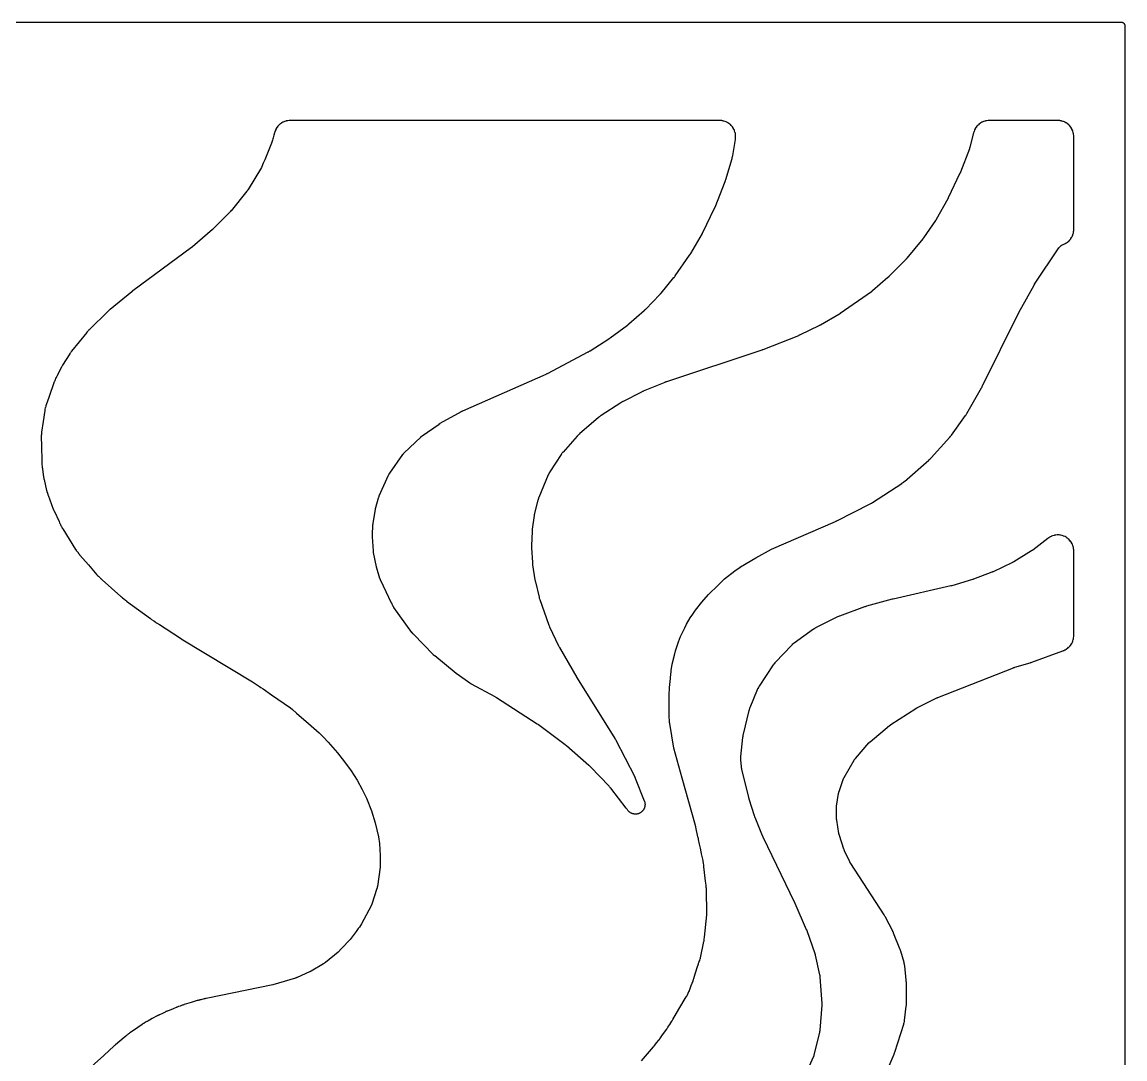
# Model space of a CAD drawing. Header units: millimetres. Extents: x 0 to 300, y 0 to 300.
# Drawn here: x 127.6 to 300.1, y 137.9 to 300.1 of the extents above; entities that cross this region are included whole.
import ezdxf

# ---------------------------------------------------------------- set-up
doc = ezdxf.new("R2010")
doc.units = ezdxf.units.MM
doc.layers.add('CUT', color=7, linetype='CONTINUOUS')

msp = doc.modelspace()

# ---------------------------------------------------------------- linework, layer by layer
at = {"layer": 'CUT'}
for points in [[(2.5578, 300.0625), (188.3057, 300.0625), (231.7327, 300.0625), (298.5245, 300.0625), (298.554, 300.0625), (299.4392, 300.0625), (299.5127, 300.0589), (299.5709, 300.0503), (299.6279, 300.036), (299.6833, 300.0162), (299.7365, 299.991), (299.7869, 299.9608), (299.8341, 299.9257), (299.8777, 299.8863), (299.9172, 299.8427), (299.9522, 299.7954), (299.9825, 299.745), (300.0076, 299.6918), (300.0274, 299.6365), (300.0417, 299.5794), (300.0504, 299.5212), (300.054, 299.4478), (300.054, 298.5625), (300.054, 297.442), (300.054, 109.8627)], [(224.4631, 137.5838), (224.7679, 137.9532), (226.3282, 139.7838), (226.3346, 139.7914), (226.3785, 139.8447), (226.3852, 139.853), (226.4388, 139.9204), (226.4452, 139.9286), (226.4867, 139.9827), (226.4934, 139.9916), (226.8616, 140.4908), (227.1076, 140.7889), (227.1157, 140.799), (227.168, 140.8652), (227.176, 140.8755), (227.2398, 140.9601), (227.2475, 140.9705), (227.2969, 141.039), (227.3043, 141.0496), (227.7364, 141.6766), (228.3939, 142.5679), (228.4019, 142.579), (228.4528, 142.6515), (228.4605, 142.6628), (228.5225, 142.7552), (228.5299, 142.7666), (228.5775, 142.8414), (228.5847, 142.853), (228.8604, 143.308), (229.2024, 143.8044), (229.2092, 143.8145), (229.2525, 143.8802), (229.2591, 143.8904), (229.3119, 143.9741), (229.3183, 143.9844), (229.3589, 144.0518), (229.3651, 144.0623), (230.2889, 145.6664), (231.4554, 147.5922), (231.4617, 147.6028), (231.5017, 147.672), (231.5077, 147.6827), (231.5309, 147.7248), (231.5423, 147.7466), (231.6136, 147.8895), (231.6242, 147.9117), (231.6438, 147.9556), (231.6487, 147.9668), (231.6799, 148.0404), (231.6846, 148.0518), (231.7347, 148.177), (231.7563, 148.2145), (231.7634, 148.2272), (231.8087, 148.3103), (231.8155, 148.3232), (231.8414, 148.3738), (231.8541, 148.4), (231.9322, 148.5724), (231.9435, 148.5992), (231.9645, 148.6521), (231.9697, 148.6657), (232.0024, 148.7545), (232.0072, 148.7683), (232.2122, 149.3699), (232.5098, 150.1135), (232.5156, 150.1287), (232.5521, 150.2274), (232.5575, 150.2427), (232.5999, 150.3679), (232.6049, 150.3833), (232.636, 150.4839), (232.6405, 150.4994), (232.8405, 151.2146), (233.2841, 152.5167), (233.2888, 152.5311), (233.3182, 152.6251), (233.3225, 152.6397), (233.3564, 152.7586), (233.3604, 152.7732), (233.385, 152.8686), (233.3886, 152.8833), (233.4098, 152.9748), (233.4712, 153.0901), (233.4956, 153.1418), (233.5651, 153.3087), (233.5845, 153.3625), (233.6384, 153.5377), (233.6462, 153.5652), (233.6601, 153.6193), (233.6634, 153.6332), (233.6844, 153.7237), (233.6874, 153.7377), (234.2091, 156.2664), (234.2122, 156.2822), (234.2305, 156.3851), (234.2331, 156.4009), (234.2527, 156.5306), (234.2549, 156.5465), (234.2677, 156.6502), (234.2695, 156.6662), (234.293, 156.9096), (234.2939, 156.9165), (234.2961, 156.9349), (234.664, 160.4615), (234.6656, 160.4794), (234.6743, 160.5958), (234.6753, 160.6138), (234.6818, 160.7602), (234.6823, 160.7782), (234.6839, 160.895), (234.6839, 160.913), (234.6338, 164.0667), (234.6334, 164.0815), (234.6295, 164.1778), (234.6287, 164.1926), (234.6208, 164.3134), (234.6197, 164.3282), (234.611, 164.4242), (234.6095, 164.4389), (234.5906, 164.6028), (234.5895, 164.6463), (234.5888, 164.6641), (234.5825, 164.7795), (234.5813, 164.7973), (234.5691, 164.9418), (234.5673, 164.9595), (234.5542, 165.0744), (234.5519, 165.092), (234.4637, 165.7036), (234.2067, 167.9327), (234.2053, 167.9438), (234.1951, 168.0203), (234.1934, 168.0321), (234.1787, 168.1272), (234.1768, 168.1387), (234.1767, 168.1396), (234.1282, 168.5665), (234.1264, 168.581), (234.1134, 168.6749), (234.1112, 168.6894), (234.0921, 168.8069), (234.0896, 168.8212), (234.072, 168.9144), (234.0692, 168.9287), (233.85, 169.9557), (233.8442, 169.9956), (233.8422, 170.0084), (233.8285, 170.0908), (233.8263, 170.1035), (233.8068, 170.2067), (233.8043, 170.2193), (233.7871, 170.3011), (233.7843, 170.3137), (233.6579, 170.8557), (233.5209, 171.4973), (233.3799, 172.2177), (233.3779, 172.2274), (233.3635, 172.295), (233.3612, 172.3054), (233.3417, 172.3893), (233.3393, 172.3995), (233.3228, 172.4655), (233.32, 172.4763), (233.2819, 172.6173), (232.9534, 174.1566), (232.9514, 174.1656), (232.9371, 174.2279), (232.9348, 174.2374), (232.9157, 174.3148), (232.9133, 174.3241), (232.8973, 174.385), (232.8945, 174.3949), (230.7946, 181.8287), (229.5306, 186.51), (228.8694, 190.366), (228.8516, 190.5399), (228.829, 190.7618), (228.8258, 190.7924), (228.82, 190.85), (228.7957, 191.3489), (228.7692, 193.5328), (228.7797, 194.7367), (228.832, 195.976), (228.9671, 197.416), (229.0119, 197.7918), (229.0203, 197.8621), (229.0207, 197.8653), (229.1131, 198.6408), (229.2626, 199.6187), (229.6041, 201.0575), (229.7915, 201.747), (230.2135, 203.1192), (230.5582, 203.9502), (231.0105, 204.9172), (231.0602, 205.0236), (231.2087, 205.3411), (231.4894, 205.9027), (232.0751, 206.8766), (232.4648, 207.4571), (232.9172, 208.1084), (233.8943, 209.3284), (234.94, 210.5312), (236.4482, 212.0231), (236.785, 212.3392), (236.8725, 212.4213), (237.0802, 212.6164), (237.4494, 212.963), (239.0628, 214.2214), (239.877, 214.8329), (239.9, 214.8466), (239.9138, 214.8547), (242.3525, 216.2492), (244.785, 217.609), (254.7733, 221.958), (254.781, 221.9614), (254.8342, 221.9855), (254.8424, 221.9893), (254.9083, 222.0203), (254.9163, 222.0241), (254.968, 222.0493), (254.9764, 222.0535), (260.195, 224.7051), (260.2094, 224.7127), (260.3026, 224.7633), (260.3168, 224.7713), (260.432, 224.8379), (260.446, 224.8463), (260.5363, 224.9018), (260.5501, 224.9106), (265.147, 227.915), (265.1471, 227.915), (265.1641, 227.9266), (265.273, 228.0032), (265.2896, 228.0153), (265.4229, 228.116), (265.4391, 228.1287), (265.5425, 228.2126), (265.5582, 228.2258), (269.3955, 231.5613), (269.4094, 231.5737), (269.4978, 231.6555), (269.5112, 231.6683), (269.619, 231.7744), (269.6208, 231.7762), (269.622, 231.7774), (269.635, 231.7906), (269.7183, 231.8778), (269.7309, 231.8914), (272.6716, 235.1672), (272.6817, 235.1787), (272.7464, 235.2547), (272.7562, 235.2665), (272.835, 235.3638), (272.8445, 235.3759), (272.9053, 235.455), (272.9144, 235.4673), (272.9145, 235.4674), (275.1265, 238.5063), (275.1362, 238.52), (275.1975, 238.6094), (275.2068, 238.6232), (275.2806, 238.7375), (275.2895, 238.7517), (275.3457, 238.8443), (275.3542, 238.8587), (277.6298, 242.8517), (277.6338, 242.8588), (277.6613, 242.9088), (277.6655, 242.9165), (277.6989, 242.9792), (277.7029, 242.9868), (277.7286, 243.0368), (277.7328, 243.045), (283.4254, 254.5363), (283.4316, 254.5487), (283.4381, 254.5616), (283.4403, 254.5659), (283.4457, 254.5764), (283.448, 254.5809), (283.4508, 254.5861), (283.4531, 254.5906), (283.4586, 254.601), (283.4607, 254.6049), (283.4652, 254.6134), (283.4718, 254.6254), (283.4747, 254.6306), (285.8321, 258.8958), (285.8367, 258.904), (285.8475, 258.9232), (285.8522, 258.9314), (285.858, 258.9413), (285.8628, 258.9494), (285.874, 258.9683), (285.8788, 258.9764), (285.8845, 258.9857), (285.8894, 258.9937), (285.9011, 259.0123), (285.9061, 259.0203), (285.9123, 259.03), (285.9174, 259.0379), (285.9294, 259.0563), (285.9346, 259.0642), (289.7199, 264.7334), (289.7455, 264.7698), (289.7901, 264.8299), (289.8311, 264.8753), (289.859, 264.9048), (289.9114, 264.9577), (289.971, 265.0127), (290.0124, 265.0476), (290.0768, 265.097), (290.1211, 265.128), (290.1897, 265.1715), (290.2366, 265.1983), (290.3088, 265.2354), (290.3764, 265.2664), (290.4137, 265.2825), (290.4865, 265.3119), (290.5118, 265.3228), (290.6727, 265.3967), (290.7225, 265.4224), (290.8797, 265.5131), (290.9277, 265.544), (291.0748, 265.6487), (291.1196, 265.684), (291.2561, 265.8023), (291.2974, 265.8417), (291.422, 265.9723), (291.4593, 266.0155), (291.5709, 266.1574), (291.6041, 266.2039), (291.7016, 266.3557), (291.7302, 266.4052), (291.8129, 266.5656), (291.8366, 266.6176), (291.9037, 266.7852), (291.9224, 266.8391), (291.9732, 267.0123), (291.9867, 267.0678), (292.0209, 267.2451), (292.029, 267.3016), (292.0464, 267.4838), (292.0484, 267.5123), (292.0511, 267.568), (292.0516, 267.5822), (292.0538, 267.675), (292.054, 267.6893), (292.054, 267.7152), (292.054, 282.1054), (292.0538, 282.1201), (292.0514, 282.2158), (292.0509, 282.2305), (292.0481, 282.2879), (292.0459, 282.3173), (292.0274, 282.5051), (292.0188, 282.5634), (291.9825, 282.7459), (291.9681, 282.8031), (291.9141, 282.9812), (291.8943, 283.0366), (291.823, 283.2086), (291.7979, 283.2618), (291.7101, 283.426), (291.6798, 283.4765), (291.5764, 283.6313), (291.5413, 283.6786), (291.4233, 283.8225), (291.3837, 283.8661), (291.2521, 283.9977), (291.2085, 284.0373), (291.0646, 284.1554), (291.0173, 284.1904), (290.8625, 284.2939), (290.812, 284.3241), (290.6478, 284.4119), (290.5946, 284.4371), (290.4226, 284.5083), (290.3672, 284.5281), (290.189, 284.5822), (290.1319, 284.5965), (289.9493, 284.6328), (289.8911, 284.6414), (289.7033, 284.6599), (289.6739, 284.6621), (289.6165, 284.6649), (289.6018, 284.6654), (289.5061, 284.6678), (289.4914, 284.668), (278.8856, 284.668), (278.8704, 284.6678), (278.7719, 284.6653), (278.7568, 284.6647), (278.6977, 284.6617), (278.6674, 284.6594), (278.4741, 284.6398), (278.4142, 284.6307), (278.2264, 284.5922), (278.1677, 284.577), (277.9849, 284.5198), (277.928, 284.4988), (277.7518, 284.4234), (277.6973, 284.3968), (277.5297, 284.304), (277.4782, 284.272), (277.3207, 284.1628), (277.2727, 284.1257), (277.1271, 284.0012), (277.083, 283.9595), (276.9507, 283.8209), (276.9111, 283.7749), (276.7935, 283.6237), (276.7587, 283.574), (276.6569, 283.4116), (276.6274, 283.3587), (276.5425, 283.1869), (276.5184, 283.1313), (276.4504, 282.9493), (276.4405, 282.9206), (276.4226, 282.8642), (276.4182, 282.8497), (276.3907, 282.755), (276.3867, 282.7404), (275.7978, 280.497), (275.7947, 280.4854), (275.7872, 280.4586), (275.784, 280.447), (275.7799, 280.433), (275.7765, 280.4216), (275.7683, 280.3949), (275.7647, 280.3835), (275.7605, 280.3704), (275.7568, 280.359), (275.748, 280.3325), (275.7441, 280.3212), (275.7393, 280.3075), (275.7352, 280.2962), (275.7257, 280.27), (275.7215, 280.2588), (274.3224, 276.5757), (274.3199, 276.5691), (274.3139, 276.5536), (274.3113, 276.547), (274.305, 276.5312), (274.3017, 276.5231), (274.294, 276.5043), (274.2907, 276.4962), (274.2868, 276.4869), (274.2833, 276.4789), (274.2752, 276.4601), (274.2717, 276.4521), (274.2699, 276.4481), (274.2657, 276.4386), (274.2556, 276.4167), (274.2512, 276.4073), (272.4348, 272.5556), (272.4319, 272.5494), (272.425, 272.5351), (272.422, 272.5289), (272.4149, 272.5144), (272.4112, 272.5069), (272.4024, 272.4895), (272.3987, 272.4821), (272.3943, 272.4735), (272.3904, 272.4661), (272.3813, 272.4488), (272.3774, 272.4414), (272.3754, 272.4376), (272.3706, 272.4289), (272.3595, 272.4087), (272.3547, 272.4001), (270.5375, 269.1891), (270.5324, 269.1802), (270.5202, 269.1593), (270.515, 269.1504), (270.5086, 269.1397), (270.5033, 269.1309), (270.4908, 269.1105), (270.4854, 269.1018), (270.4791, 269.0917), (270.4736, 269.0831), (270.4606, 269.0629), (270.4549, 269.0543), (270.448, 269.0438), (270.4423, 269.0352), (270.4289, 269.0154), (270.423, 269.0069), (268.5554, 266.3146), (268.55, 266.3069), (268.5373, 266.289), (268.5318, 266.2813), (268.525, 266.272), (268.5195, 266.2644), (268.5064, 266.2468), (268.5007, 266.2393), (268.4942, 266.2306), (268.4885, 266.2231), (268.475, 266.2058), (268.4692, 266.1984), (268.4621, 266.1893), (268.4562, 266.182), (268.4424, 266.1649), (268.4364, 266.1576), (265.9542, 263.1512), (265.948, 263.1438), (265.9335, 263.1266), (265.9273, 263.1193), (265.9196, 263.1104), (265.9132, 263.1031), (265.8984, 263.0863), (265.892, 263.0791), (265.8845, 263.0708), (265.8781, 263.0637), (265.8628, 263.0472), (265.8563, 263.0401), (265.8482, 263.0316), (265.8416, 263.0246), (265.826, 263.0084), (265.8193, 263.0014), (263.115, 260.2448), (263.1086, 260.2384), (263.0937, 260.2235), (263.0873, 260.2172), (263.0794, 260.2095), (263.073, 260.2032), (263.0578, 260.1886), (263.0513, 260.1824), (263.0437, 260.1753), (263.0371, 260.1691), (263.0216, 260.1549), (263.015, 260.1488), (263.0068, 260.1414), (263.0001, 260.1354), (262.9843, 260.1214), (262.9775, 260.1155), (260.5835, 258.0376), (260.5749, 258.0302), (260.5546, 258.0131), (260.5458, 258.0058), (260.5351, 257.9969), (260.5263, 257.9897), (260.5056, 257.9731), (260.4967, 257.966), (260.4864, 257.958), (260.4774, 257.951), (260.4563, 257.9349), (260.4472, 257.9281), (260.436, 257.9198), (260.4269, 257.9131), (260.4054, 257.8975), (260.3961, 257.8909), (255.5253, 254.4599), (255.5164, 254.4537), (255.4955, 254.4394), (255.4865, 254.4333), (255.4755, 254.4259), (255.4665, 254.4199), (255.4452, 254.4061), (255.4361, 254.4002), (255.4256, 254.3935), (255.4164, 254.3878), (255.3948, 254.3745), (255.3855, 254.3688), (255.3742, 254.362), (255.3648, 254.3564), (255.343, 254.3437), (255.3335, 254.3382), (252.421, 252.6816), (252.4159, 252.6787), (252.4039, 252.672), (252.3987, 252.6691), (252.3864, 252.6623), (252.3801, 252.6589), (252.3652, 252.6508), (252.3588, 252.6474), (252.3515, 252.6435), (252.345, 252.6401), (252.33, 252.6323), (252.3236, 252.629), (252.3203, 252.6273), (252.3126, 252.6234), (252.2947, 252.6145), (252.287, 252.6107), (249.148, 251.0834), (249.1416, 251.0804), (249.1268, 251.0733), (249.1205, 251.0703), (249.1054, 251.0632), (249.0976, 251.0596), (249.0793, 251.0513), (249.0715, 251.0478), (249.0624, 251.0437), (249.0545, 251.0403), (249.036, 251.0323), (249.0281, 251.0289), (249.0241, 251.0272), (249.0146, 251.0233), (248.9926, 251.0143), (248.9831, 251.0105), (243.4155, 248.811), (243.4107, 248.8091), (243.3994, 248.8048), (243.3946, 248.8029), (243.3831, 248.7985), (243.3772, 248.7963), (243.3634, 248.7911), (243.3574, 248.7889), (243.3505, 248.7864), (243.3446, 248.7842), (243.3306, 248.7793), (243.3254, 248.7774), (243.3141, 248.7735), (243.2979, 248.768), (243.2907, 248.7656), (228.341, 243.8149), (228.3312, 243.8116), (228.263, 243.7877), (228.2526, 243.784), (228.1682, 243.7526), (228.158, 243.7487), (228.0918, 243.7227), (228.081, 243.7184), (224.7, 242.3157), (224.6899, 242.3114), (224.6199, 242.2809), (224.6091, 242.2761), (224.5226, 242.2363), (224.5122, 242.2313), (224.4444, 242.1986), (224.4334, 242.1931), (221.5638, 240.7318), (221.5496, 240.7243), (221.4581, 240.6746), (221.4441, 240.6667), (221.3309, 240.6013), (221.3172, 240.5931), (221.2285, 240.5385), (221.2149, 240.5299), (218.1329, 238.52), (218.1163, 238.5087), (218.0093, 238.4337), (217.993, 238.4219), (217.862, 238.3233), (217.8461, 238.3109), (217.7444, 238.2289), (217.7289, 238.216), (214.7446, 235.6407), (214.7302, 235.6278), (214.6377, 235.5426), (214.6237, 235.5293), (214.5111, 235.4187), (214.4975, 235.405), (214.4107, 235.314), (214.3976, 235.2998), (212.1801, 232.821), (212.1728, 232.8128), (212.1228, 232.7548), (212.1155, 232.7461), (212.0834, 232.7074), (212.0684, 232.6885), (211.9768, 232.5687), (211.9631, 232.5499), (211.9398, 232.5169), (211.9336, 232.5079), (211.8912, 232.4453), (211.8844, 232.435), (210.1268, 229.7209), (210.1197, 229.7096), (210.0742, 229.6358), (210.0673, 229.6243), (210.0409, 229.5793), (210.0279, 229.556), (209.9469, 229.4025), (209.935, 229.3786), (209.9127, 229.3314), (209.9071, 229.3193), (209.8718, 229.24), (209.8666, 229.2277), (208.3945, 225.7124), (208.3905, 225.7026), (208.3632, 225.6338), (208.3592, 225.6236), (208.3421, 225.5781), (208.3342, 225.5561), (208.2882, 225.4179), (208.2815, 225.3964), (208.2705, 225.3589), (208.2677, 225.3487), (208.2484, 225.2782), (208.2454, 225.2667), (207.7438, 223.2741), (207.7401, 223.2586), (207.7175, 223.1575), (207.7142, 223.1419), (207.6892, 223.0143), (207.6864, 222.9986), (207.6692, 222.8964), (207.6667, 222.8807), (207.3694, 220.7753), (207.3675, 220.7601), (207.3561, 220.6611), (207.3545, 220.6458), (207.3434, 220.5212), (207.3422, 220.5059), (207.3359, 220.4065), (207.3351, 220.3911), (207.2515, 218.1953), (207.2511, 218.1806), (207.2498, 218.0857), (207.2498, 218.071), (207.2511, 217.9518), (207.2514, 217.9372), (207.2547, 217.8422), (207.2554, 217.8276), (207.3913, 215.5427), (207.3923, 215.5289), (207.3997, 215.4394), (207.401, 215.4256), (207.4128, 215.3135), (207.4145, 215.2998), (207.426, 215.2108), (207.4279, 215.1971), (207.789, 212.832), (207.7911, 212.8192), (207.8055, 212.7364), (207.8079, 212.7237), (207.8283, 212.6201), (207.831, 212.6075), (207.849, 212.5254), (207.8519, 212.5128), (208.4367, 210.0994), (208.4404, 210.0848), (208.4659, 209.9901), (208.47, 209.9756), (208.5049, 209.8577), (208.5094, 209.8433), (208.5395, 209.7501), (208.5444, 209.7358), (209.8988, 205.8854), (209.9044, 205.87), (209.9424, 205.7709), (209.9484, 205.7557), (209.9994, 205.6326), (210.0058, 205.6176), (210.0491, 205.5207), (210.056, 205.5058), (211.4881, 202.5193), (211.4929, 202.5097), (211.5263, 202.4431), (211.5315, 202.4328), (211.5748, 202.3506), (211.5801, 202.3407), (211.6155, 202.2764), (211.6214, 202.2659), (214.3386, 197.5532), (214.341, 197.549), (214.3582, 197.5197), (214.3609, 197.5152), (214.3826, 197.4789), (214.3853, 197.4745), (214.4027, 197.446), (214.4056, 197.4413), (220.2889, 188.0068), (220.2938, 187.9988), (220.3052, 187.9801), (220.31, 187.9721), (220.3159, 187.9623), (220.3206, 187.9542), (220.3316, 187.9353), (220.3363, 187.9272), (220.3416, 187.9178), (220.3462, 187.9096), (220.3568, 187.8904), (220.3613, 187.8822), (220.3667, 187.8721), (220.3711, 187.8639), (220.3813, 187.8445), (220.3856, 187.8362), (223.383, 181.9975), (223.3877, 181.9881), (223.3987, 181.9661), (223.4034, 181.9566), (223.409, 181.9451), (223.4135, 181.9355), (223.424, 181.9133), (223.4284, 181.9037), (223.4334, 181.8927), (223.4377, 181.883), (223.4477, 181.8605), (223.4519, 181.8509), (223.4569, 181.839), (223.461, 181.8293), (223.4704, 181.8066), (223.4744, 181.7968), (224.8873, 178.2652), (224.9027, 178.2238), (224.929, 178.1474), (224.9535, 178.0628), (224.9671, 178.0057), (224.9833, 177.919), (224.9912, 177.8608), (224.9988, 177.773), (225.001, 177.7143), (225, 177.6262), (224.9965, 177.5676), (224.9868, 177.4799), (224.9776, 177.422), (224.9594, 177.3357), (224.9445, 177.2789), (224.918, 177.1948), (224.8976, 177.1398), (224.863, 177.0587), (224.8373, 177.0059), (224.7949, 176.9286), (224.7642, 176.8786), (224.7144, 176.8058), (224.679, 176.759), (224.6223, 176.6915), (224.5825, 176.6484), (224.5195, 176.5867), (224.4756, 176.5477), (224.4069, 176.4925), (224.3594, 176.458), (224.2856, 176.4097), (224.2349, 176.38), (224.1568, 176.3393), (224.1034, 176.3147), (224.0217, 176.2817), (223.9662, 176.2625), (223.8816, 176.2377), (223.8245, 176.224), (223.7379, 176.2076), (223.6797, 176.1995), (223.5919, 176.1917), (223.5333, 176.1893), (223.4451, 176.1901), (223.3865, 176.1935), (223.2988, 176.203), (223.2409, 176.2121), (223.1545, 176.2301), (223.0977, 176.2448), (223.0136, 176.2711), (222.9585, 176.2914), (222.8773, 176.3258), (222.8245, 176.3514), (222.747, 176.3936), (222.697, 176.4242), (222.624, 176.4737), (222.5772, 176.5091), (222.5095, 176.5656), (222.4663, 176.6053), (222.4044, 176.6682), (222.3654, 176.712), (222.31, 176.7805), (222.2623, 176.8458), (222.2372, 176.882), (222.214, 176.9174), (222.2052, 176.9305), (222.1318, 177.0358), (222.1227, 177.0486), (222.0621, 177.131), (222.0526, 177.1436), (219.6375, 180.2543), (219.6279, 180.2665), (219.5641, 180.3444), (219.5541, 180.3562), (219.4715, 180.4519), (219.4613, 180.4635), (219.3935, 180.5381), (219.383, 180.5494), (216.4836, 183.5788), (216.474, 183.5886), (216.4106, 183.6519), (216.4007, 183.6615), (216.3193, 183.7391), (216.3092, 183.7485), (216.243, 183.8088), (216.2327, 183.8179), (212.7464, 186.8477), (212.7382, 186.8547), (212.681, 186.9027), (212.6721, 186.91), (212.5996, 186.9684), (212.5907, 186.9754), (212.5326, 187.0205), (212.523, 187.0278), (208.3346, 190.1425), (208.327, 190.148), (208.2744, 190.1859), (208.2663, 190.1917), (208.2, 190.2377), (208.1919, 190.2433), (208.1389, 190.2788), (208.1301, 190.2846), (201.7987, 194.3737), (201.7896, 194.3795), (201.7258, 194.419), (201.7159, 194.425), (201.6355, 194.4728), (201.6257, 194.4785), (201.5614, 194.5151), (201.5508, 194.521), (197.8444, 196.5316), (197.8333, 196.5377), (197.8075, 196.5522), (197.7965, 196.5585), (197.7831, 196.5663), (197.7721, 196.5727), (197.7467, 196.5879), (197.7358, 196.5945), (197.7233, 196.6023), (197.7125, 196.609), (197.6875, 196.625), (197.6768, 196.6319), (197.6639, 196.6404), (197.6533, 196.6475), (197.6287, 196.6641), (197.6182, 196.6714), (195.6297, 198.0612), (195.6241, 198.0651), (195.6111, 198.0744), (195.6055, 198.0783), (195.5923, 198.0879), (195.5855, 198.0929), (195.5697, 198.1045), (195.563, 198.1095), (195.5552, 198.1153), (195.5485, 198.1204), (195.5329, 198.1323), (195.5263, 198.1374), (195.5229, 198.1401), (195.5151, 198.1462), (195.4969, 198.1607), (195.4892, 198.167), (192.108, 200.9273), (192.0978, 200.9357), (192.0744, 200.9554), (192.0644, 200.9639), (192.0524, 200.9743), (192.0426, 200.9829), (192.0198, 201.0032), (192.0101, 201.012), (191.9991, 201.0222), (191.9895, 201.0311), (191.9673, 201.0521), (191.9579, 201.0611), (191.9464, 201.0723), (191.9371, 201.0815), (191.9155, 201.1031), (191.9064, 201.1124), (188.7728, 204.3456), (188.7616, 204.3573), (188.7358, 204.385), (188.7248, 204.397), (188.7115, 204.4117), (188.7008, 204.4238), (188.6759, 204.4524), (188.6653, 204.4648), (188.6534, 204.479), (188.6431, 204.4916), (188.6193, 204.521), (188.6092, 204.5338), (188.597, 204.5494), (188.5872, 204.5623), (188.5644, 204.5926), (188.5548, 204.6057), (185.7431, 208.4995), (185.7372, 208.5077), (185.7282, 208.5204), (185.7137, 208.5418), (185.6945, 208.5706), (185.6779, 208.5966), (185.6651, 208.6174), (185.6579, 208.6293), (185.6553, 208.6338), (185.6403, 208.66), (185.6079, 208.719), (185.5893, 208.7547), (185.5833, 208.767), (185.5789, 208.776), (185.389, 209.173), (185.3739, 209.2045), (183.6782, 212.7493), (183.6713, 212.7639), (183.6556, 212.7983), (183.649, 212.813), (183.6412, 212.8311), (183.6349, 212.846), (183.6204, 212.8809), (183.6144, 212.8959), (183.6076, 212.9132), (183.6018, 212.9283), (183.5886, 212.9637), (183.5831, 212.9789), (183.5766, 212.9975), (183.5714, 213.0128), (183.5595, 213.0486), (183.5545, 213.064), (183.0617, 214.6438), (183.0582, 214.6554), (183.0502, 214.6824), (183.0468, 214.6941), (183.0428, 214.7083), (183.0396, 214.7199), (183.0322, 214.7472), (183.0292, 214.7589), (183.0258, 214.7724), (183.0229, 214.7842), (183.0163, 214.8116), (183.0135, 214.8234), (183.0103, 214.8378), (183.0077, 214.8497), (183.0019, 214.8773), (182.9994, 214.8892), (182.5652, 217.0904), (182.5625, 217.1045), (182.5566, 217.1375), (182.5541, 217.1516), (182.5513, 217.1689), (182.5491, 217.1831), (182.5441, 217.2163), (182.5422, 217.2306), (182.54, 217.2469), (182.5382, 217.2612), (182.5344, 217.2945), (182.5329, 217.3088), (182.5311, 217.3262), (182.5298, 217.3405), (182.527, 217.3739), (182.526, 217.3883), (182.3801, 219.5621), (182.3793, 219.575), (182.3777, 219.6052), (182.3771, 219.6181), (182.3765, 219.6339), (182.3761, 219.6468), (182.3754, 219.677), (182.3752, 219.6899), (182.375, 219.7048), (182.375, 219.7177), (182.3751, 219.7479), (182.3753, 219.7609), (182.3756, 219.7767), (182.3759, 219.7896), (182.377, 219.8198), (182.3775, 219.8327), (182.4538, 221.4209), (182.4545, 221.4339), (182.4564, 221.4643), (182.4573, 221.4773), (182.4585, 221.4931), (182.4596, 221.5061), (182.4624, 221.5364), (182.4637, 221.5494), (182.4653, 221.5643), (182.4667, 221.5772), (182.4704, 221.6074), (182.4721, 221.6203), (182.4742, 221.6361), (182.476, 221.649), (182.4806, 221.6791), (182.4826, 221.692), (182.8406, 223.8568), (182.8428, 223.8695), (182.8481, 223.899), (182.8505, 223.9117), (182.8535, 223.9271), (182.856, 223.9397), (182.8622, 223.969), (182.8649, 223.9816), (182.8681, 223.996), (182.871, 224.0086), (182.878, 224.0377), (182.8811, 224.0502), (182.885, 224.0654), (182.8883, 224.0779), (182.8961, 224.1068), (182.8995, 224.1192), (183.3355, 225.6458), (183.3401, 225.6612), (183.351, 225.6971), (183.3559, 225.7124), (183.3619, 225.7311), (183.367, 225.7463), (183.3792, 225.7818), (183.3846, 225.7969), (183.3909, 225.8142), (183.3966, 225.8293), (183.41, 225.8643), (183.416, 225.8792), (183.4233, 225.8974), (183.4295, 225.9123), (183.4442, 225.9468), (183.4507, 225.9615), (184.9098, 229.2191), (184.9143, 229.2288), (184.9212, 229.2438), (184.933, 229.2684), (184.9494, 229.3012), (184.9644, 229.33), (184.9768, 229.3527), (184.984, 229.3655), (184.9867, 229.3703), (185.0029, 229.3978), (185.0401, 229.4583), (185.0633, 229.4941), (185.0714, 229.506), (185.0775, 229.5147), (187.1196, 232.4334), (187.1261, 232.4426), (187.1349, 232.4549), (187.162, 232.4906), (187.2085, 232.549), (187.2296, 232.5745), (187.2516, 232.5991), (187.3024, 232.6539), (187.3337, 232.686), (187.3445, 232.6966), (187.3526, 232.7044), (189.9224, 235.1524), (189.9273, 235.157), (189.9388, 235.1677), (189.9409, 235.1697), (189.9635, 235.1901), (190.0096, 235.2302), (190.0255, 235.2437), (190.0484, 235.2618), (190.1098, 235.3085), (190.1365, 235.3281), (192.7853, 237.1949), (192.7947, 237.2014), (192.8167, 237.2165), (192.8262, 237.2229), (192.8377, 237.2306), (192.8472, 237.2368), (192.8694, 237.2513), (192.879, 237.2574), (192.8901, 237.2644), (192.8997, 237.2704), (192.9224, 237.2843), (192.9321, 237.2902), (192.944, 237.2973), (192.9539, 237.3031), (192.9769, 237.3164), (192.9867, 237.3221), (196.2799, 239.1754), (196.2896, 239.1808), (196.3123, 239.1932), (196.322, 239.1985), (196.334, 239.2048), (196.3438, 239.2099), (196.3668, 239.2218), (196.3767, 239.2268), (196.3881, 239.2325), (196.398, 239.2374), (196.4213, 239.2487), (196.4313, 239.2534), (196.4435, 239.2592), (196.4536, 239.2638), (196.4771, 239.2745), (196.4873, 239.279), (209.5199, 245.0073), (209.5289, 245.0113), (209.591, 245.0398), (209.6005, 245.0443), (209.6772, 245.0811), (209.6865, 245.0857), (209.7466, 245.1159), (209.7564, 245.1209), (216.1202, 248.4634), (216.1316, 248.4695), (216.2051, 248.5101), (216.2163, 248.5165), (216.3075, 248.5695), (216.3186, 248.5761), (216.3903, 248.6199), (216.4012, 248.6267), (219.3481, 250.5147), (219.3566, 250.5202), (219.4153, 250.5592), (219.4243, 250.5653), (219.4966, 250.6153), (219.5053, 250.6214), (219.5617, 250.662), (219.5709, 250.6687), (222.2431, 252.6646), (222.2519, 252.6712), (222.3123, 252.7181), (222.3215, 252.7254), (222.3956, 252.7853), (222.4046, 252.7927), (222.4622, 252.8411), (222.4716, 252.8491), (224.8894, 254.9669), (224.8984, 254.975), (224.9566, 255.0281), (224.9655, 255.0364), (225.0372, 255.1045), (225.0459, 255.113), (225.1019, 255.1684), (225.1105, 255.177), (227.3036, 257.4361), (227.3113, 257.4443), (227.365, 257.5017), (227.3732, 257.5106), (227.4386, 257.5834), (227.4464, 257.5924), (227.497, 257.651), (227.5052, 257.6607), (229.5271, 260.1073), (229.5348, 260.1169), (229.5847, 260.1798), (229.5922, 260.1895), (229.6531, 260.2698), (229.6605, 260.2797), (229.7077, 260.3446), (229.7149, 260.3546), (231.9755, 263.6008), (231.9824, 263.611), (232.0266, 263.6772), (232.0332, 263.6875), (232.087, 263.7718), (232.0935, 263.7822), (232.1349, 263.8503), (232.1412, 263.8608), (233.9734, 267.0124), (233.9788, 267.022), (234.0159, 267.0885), (234.0215, 267.0988), (234.0661, 267.1826), (234.0714, 267.1929), (234.1054, 267.2598), (234.1108, 267.2708), (235.8369, 270.8525), (235.8415, 270.8622), (235.8726, 270.9299), (235.8774, 270.9404), (235.9146, 271.0255), (235.919, 271.0359), (235.9471, 271.1037), (235.9516, 271.1149), (237.5308, 275.1481), (237.5353, 275.1599), (237.5634, 275.2364), (237.5676, 275.2482), (237.6009, 275.3451), (237.6049, 275.357), (237.6298, 275.4346), (237.6335, 275.4466), (238.6056, 278.7098), (238.6107, 278.7279), (238.6419, 278.8462), (238.6465, 278.8644), (238.681, 279.014), (238.6849, 279.0324), (238.7087, 279.1524), (238.712, 279.1709), (239.1305, 281.6991), (239.1327, 281.7134), (239.1458, 281.8064), (239.1477, 281.8207), (239.1542, 281.8768), (239.1568, 281.9056), (239.1694, 282.0905), (239.1705, 282.1483), (239.1652, 282.331), (239.1608, 282.3886), (239.138, 282.5699), (239.128, 282.6269), (239.0879, 282.8052), (239.0725, 282.8609), (239.0154, 283.0345), (238.9947, 283.0885), (238.9211, 283.2558), (238.8953, 283.3075), (238.806, 283.4669), (238.7754, 283.516), (238.6711, 283.6661), (238.6359, 283.7119), (238.5177, 283.8513), (238.4782, 283.8935), (238.3471, 284.0209), (238.3038, 284.0591), (238.1611, 284.1733), (238.1142, 284.2072), (237.9612, 284.3071), (237.9113, 284.3363), (237.7494, 284.421), (237.6969, 284.4453), (237.5276, 284.514), (237.473, 284.5331), (237.2979, 284.5852), (237.2417, 284.599), (237.0624, 284.6341), (237.0052, 284.6424), (236.8207, 284.6602), (236.7919, 284.6623), (236.7355, 284.665), (236.7211, 284.6655), (236.6271, 284.6678), (236.6127, 284.668), (182.2949, 284.668), (169.5768, 284.668), (169.5739, 284.668), (169.5593, 284.668), (169.5442, 284.6678), (169.4456, 284.6653), (169.4304, 284.6647), (169.3712, 284.6617), (169.341, 284.6594), (169.1475, 284.6398), (169.0875, 284.6306), (168.8996, 284.592), (168.8408, 284.5769), (168.6578, 284.5195), (168.6008, 284.4985), (168.4245, 284.4229), (168.37, 284.3963), (168.2022, 284.3033), (168.1507, 284.2713), (167.9932, 284.1618), (167.9451, 284.1247), (167.7994, 283.9999), (167.7554, 283.9582), (167.6231, 283.8193), (167.5835, 283.7733), (167.4658, 283.6218), (167.4311, 283.5721), (167.3294, 283.4094), (167.2998, 283.3564), (167.215, 283.1844), (167.191, 283.1286), (167.1231, 282.9464), (167.1132, 282.9177), (167.0954, 282.8612), (167.091, 282.8467), (167.0637, 282.7519), (167.0597, 282.7373), (166.9654, 282.3764), (166.8343, 281.9355), (166.7907, 281.7885), (166.739, 281.6147), (166.5944, 281.1283), (165.5399, 278.5132), (165.4865, 278.3918), (165.4405, 278.2872), (165.3115, 277.9938), (165.0116, 277.3118), (162.922, 273.8717), (162.914, 273.8587), (162.895, 273.8287), (162.8868, 273.8158), (162.8766, 273.8003), (162.8682, 273.7876), (162.8482, 273.7582), (162.8395, 273.7457), (162.8295, 273.7314), (162.8206, 273.719), (162.7996, 273.6903), (162.7905, 273.678), (162.7793, 273.6632), (162.77, 273.6511), (162.7481, 273.6232), (162.7386, 273.6112), (160.2615, 270.5563), (160.2544, 270.5477), (160.2377, 270.5276), (160.2306, 270.5191), (160.2217, 270.5087), (160.2144, 270.5003), (160.1973, 270.4807), (160.1899, 270.4724), (160.1813, 270.4628), (160.1738, 270.4545), (160.1562, 270.4354), (160.1486, 270.4272), (160.1393, 270.4173), (160.1316, 270.4092), (160.1135, 270.3905), (160.1057, 270.3825), (157.4883, 267.7393), (157.4834, 267.7344), (157.4719, 267.723), (157.467, 267.7181), (157.4552, 267.7065), (157.4491, 267.7006), (157.4347, 267.6869), (157.4286, 267.681), (157.4214, 267.6742), (157.4152, 267.6684), (157.4006, 267.6549), (157.3943, 267.6491), (157.391, 267.6462), (157.3835, 267.6395), (157.3659, 267.6238), (157.3583, 267.6172), (154.244, 264.9153), (154.2371, 264.9094), (154.2209, 264.8957), (154.214, 264.8898), (154.2056, 264.8828), (154.1986, 264.8771), (154.1823, 264.8638), (154.1753, 264.8581), (154.1672, 264.8516), (154.1601, 264.846), (154.1435, 264.833), (154.1364, 264.8275), (154.1276, 264.8208), (154.1204, 264.8153), (154.1035, 264.8026), (154.0963, 264.7973), (144.8781, 258.0165), (144.8723, 258.0122), (144.8317, 257.9815), (144.8254, 257.9768), (144.7753, 257.9379), (144.7693, 257.9332), (144.7301, 257.902), (144.7237, 257.8968), (141.3467, 255.1324), (141.3364, 255.1238), (141.2702, 255.0671), (141.2601, 255.0582), (141.1786, 254.9852), (141.1687, 254.9762), (141.1052, 254.9165), (141.0955, 254.9073), (137.9999, 251.8731), (137.9873, 251.8603), (137.9064, 251.7761), (137.8942, 251.763), (137.7958, 251.6543), (137.784, 251.6408), (137.7083, 251.552), (137.6968, 251.5381), (135.3167, 248.5683), (135.2977, 248.5446), (135.2873, 248.5312), (135.2208, 248.4433), (135.2108, 248.4296), (135.1305, 248.317), (135.1209, 248.303), (135.0594, 248.2115), (135.0502, 248.1972), (133.9166, 246.3994), (133.9094, 246.3875), (133.863, 246.31), (133.856, 246.298), (133.8, 246.1993), (133.7933, 246.1871), (133.7505, 246.1076), (133.7441, 246.0952), (133.0741, 244.7759), (133.0533, 244.74), (133.0467, 244.7284), (133.0051, 244.6529), (132.9988, 244.6412), (132.9748, 244.5953), (132.963, 244.5715), (132.89, 244.4153), (132.8833, 244.4002), (132.8258, 244.2869), (132.817, 244.2687), (132.7614, 244.1495), (132.7531, 244.131), (132.6885, 243.9791), (132.6809, 243.9603), (132.6335, 243.8376), (132.6265, 243.8186), (131.7644, 241.341), (131.3429, 240.1827), (131.338, 240.1688), (131.3074, 240.0776), (131.3028, 240.0635), (131.2858, 240.0083), (131.2777, 239.9799), (131.2307, 239.7959), (131.2186, 239.7547), (131.211, 239.7263), (131.1662, 239.5408), (131.16, 239.5121), (131.1493, 239.4557), (131.1467, 239.4412), (131.1312, 239.347), (131.129, 239.3325), (130.8878, 237.6082), (130.6323, 235.9367), (130.6306, 235.9245), (130.62, 235.8447), (130.6185, 235.8324), (130.6132, 235.7842), (130.611, 235.7596), (130.5999, 235.599), (130.5987, 235.5743), (130.5973, 235.5259), (130.5971, 235.5135), (130.5971, 235.5069), (130.5943, 235.4786), (130.5924, 235.4535), (130.5834, 235.2905), (130.5825, 235.2654), (130.5819, 235.2163), (130.5818, 235.2037), (130.5825, 235.122), (130.5827, 235.1095), (130.6168, 233.9175), (130.6522, 231.2855), (130.6527, 231.2675), (130.6577, 231.1507), (130.6588, 231.1327), (130.6696, 230.9864), (130.6712, 230.9685), (130.6832, 230.8522), (130.6853, 230.8343), (130.7131, 230.6275), (130.7133, 230.6236), (130.7169, 230.5735), (130.7193, 230.5478), (130.7384, 230.3817), (130.7419, 230.3562), (130.7498, 230.3066), (130.7519, 230.2939), (130.7668, 230.2116), (130.7692, 230.199), (130.7733, 230.1785), (130.9463, 228.8897), (130.9485, 228.8748), (130.9638, 228.7785), (130.9664, 228.7638), (130.9887, 228.6434), (130.9916, 228.6287), (131.0118, 228.5334), (131.0151, 228.5187), (131.4205, 226.8135), (131.4231, 226.8028), (131.4421, 226.7287), (131.4451, 226.7177), (131.4585, 226.6693), (131.4654, 226.6462), (131.5116, 226.5027), (131.5191, 226.4807), (131.5329, 226.4428), (131.5368, 226.4325), (131.537, 226.4321), (131.5391, 226.4234), (131.5453, 226.3997), (131.5873, 226.2529), (131.5943, 226.2303), (131.6071, 226.1915), (131.6106, 226.181), (131.6359, 226.1086), (131.6402, 226.0969), (132.4608, 223.899), (132.4654, 223.8871), (132.4959, 223.8103), (132.5008, 223.7985), (132.5412, 223.7029), (132.5462, 223.6912), (132.58, 223.6157), (132.5853, 223.6042), (133.3776, 221.9308), (133.4435, 221.7698), (133.4482, 221.7586), (133.4796, 221.6861), (133.4846, 221.675), (133.5043, 221.6318), (133.5149, 221.6099), (133.5864, 221.4689), (133.5979, 221.4475), (133.6211, 221.406), (133.6271, 221.3954), (133.6475, 221.3606), (133.7169, 221.2142), (133.7254, 221.1968), (133.7827, 221.0852), (133.7918, 221.0682), (133.8682, 220.9305), (133.8778, 220.9138), (133.9422, 220.8061), (133.9524, 220.7897), (134.9711, 219.2035), (135.9623, 217.5894), (135.9682, 217.58), (136.0102, 217.5144), (136.0165, 217.5047), (136.0448, 217.4623), (136.0589, 217.4421), (136.1491, 217.3183), (136.1634, 217.2995), (136.1888, 217.2673), (136.1958, 217.2586), (136.2446, 217.1992), (136.2526, 217.1896), (136.3001, 217.1342), (136.3316, 217.0852), (136.3377, 217.0759), (136.3804, 217.012), (136.3869, 217.0025), (136.4157, 216.9611), (136.43, 216.9414), (136.5216, 216.8207), (136.5361, 216.8023), (136.5619, 216.771), (136.5689, 216.7625), (136.6183, 216.7047), (136.6264, 216.6954), (137.9828, 215.1701), (139.2938, 213.6398), (139.3066, 213.6254), (139.391, 213.5331), (139.4042, 213.5191), (139.5138, 213.4066), (139.5274, 213.3931), (139.6176, 213.3063), (139.6317, 213.2932), (139.7341, 213.2008), (139.7746, 213.1553), (139.7872, 213.1415), (139.8709, 213.0532), (139.8839, 213.0398), (139.9923, 212.9323), (140.0058, 212.9193), (140.0948, 212.8363), (140.1086, 212.8238), (141.5721, 211.5426), (143.0395, 210.2186), (143.0501, 210.2093), (143.1191, 210.1499), (143.1299, 210.1409), (143.2183, 210.0683), (143.2292, 210.0595), (143.301, 210.0034), (143.3122, 209.9949), (143.4988, 209.8557), (143.6418, 209.7305), (143.652, 209.7218), (143.7191, 209.6657), (143.7295, 209.6571), (143.8154, 209.5885), (143.826, 209.5803), (143.8955, 209.5272), (143.9063, 209.5191), (145.8074, 208.1349), (147.6415, 206.7678), (147.6487, 206.7625), (147.6997, 206.7256), (147.7076, 206.72), (147.7719, 206.6752), (147.7798, 206.6698), (147.8311, 206.6351), (147.8396, 206.6295), (148.1693, 206.4151), (148.3402, 206.2907), (148.3493, 206.2842), (148.4134, 206.2393), (148.4234, 206.2325), (148.5044, 206.1782), (148.5142, 206.1717), (148.5791, 206.1301), (148.5898, 206.1234), (149.0784, 205.824), (152.3608, 203.6897), (152.3648, 203.6871), (152.3931, 203.669), (152.3975, 203.6663), (152.4329, 203.644), (152.4372, 203.6414), (152.4654, 203.6241), (152.47, 203.6212), (163.6385, 196.8906), (164.7242, 196.1473), (164.9434, 195.9972), (165.2776, 195.7684), (166.6021, 194.8617), (169.5469, 192.8211), (169.8619, 192.546), (170.4964, 191.9919), (172.3698, 190.3558), (174.0263, 188.9092), (174.7276, 188.2306), (175.477, 187.4319), (176.9013, 185.8014), (178.0265, 184.3768), (179.0496, 182.9367), (179.9625, 181.495), (180.7848, 180.0223), (181.4316, 178.6897), (182.2225, 176.6917), (182.8206, 174.8549), (183.3032, 172.6644), (183.4835, 171.5894), (183.5649, 169.7111), (183.5686, 169.1701), (183.5702, 168.9386), (183.5714, 168.7634), (183.5772, 167.9134), (183.1444, 164.8748), (183.143, 164.8653), (183.1407, 164.8504), (183.1367, 164.826), (183.1307, 164.7933), (183.125, 164.7644), (183.12, 164.7415), (183.1171, 164.7284), (183.116, 164.7235), (183.109, 164.6954), (183.0937, 164.6378), (183.0889, 164.621), (183.0878, 164.6171), (183.0782, 164.5855), (182.2795, 162.1197), (182.2767, 162.1111), (182.2719, 162.0969), (182.2637, 162.0736), (182.2523, 162.0425), (182.2417, 162.015), (182.2329, 161.9933), (182.2278, 161.9809), (182.2259, 161.9764), (182.2142, 161.9499), (182.1873, 161.8914), (182.1704, 161.8567), (182.1645, 161.8451), (182.16, 161.8365), (180.6785, 159.0245), (180.3347, 158.5371), (180.2286, 158.3866), (180.1659, 158.2978), (179.8425, 157.8393), (178.8977, 156.5989), (177.5599, 155.1725), (177.0034, 154.6075), (177.0027, 154.6069), (176.991, 154.5972), (175.02, 152.9963), (175.0075, 152.9862), (174.9779, 152.9631), (174.9652, 152.9533), (174.9495, 152.9415), (174.9366, 152.9319), (174.9063, 152.9099), (174.8932, 152.9005), (174.8781, 152.89), (174.8649, 152.8809), (174.8337, 152.8599), (174.8203, 152.8511), (174.8039, 152.8404), (174.7903, 152.8318), (174.7585, 152.812), (174.7448, 152.8036), (172.8037, 151.642), (172.7918, 151.6349), (172.7639, 151.6188), (172.7518, 151.612), (172.7371, 151.6038), (172.725, 151.5971), (172.6966, 151.5819), (172.6843, 151.5754), (172.6702, 151.5681), (172.6579, 151.5619), (172.6291, 151.5475), (172.6166, 151.5414), (172.6014, 151.5341), (172.5889, 151.5282), (172.5596, 151.5147), (172.547, 151.509), (170.6005, 150.6482), (170.5782, 150.6387), (170.5649, 150.6332), (170.5487, 150.6267), (170.5353, 150.6214), (170.5041, 150.6093), (170.4906, 150.6042), (170.4752, 150.5985), (170.4616, 150.5937), (170.43, 150.5826), (170.4164, 150.578), (170.3998, 150.5725), (170.3861, 150.568), (170.3542, 150.558), (170.3404, 150.5538), (166.7952, 149.5004), (156.3491, 147.3747), (156.3373, 147.3722), (156.2604, 147.3549), (156.2486, 147.3521), (156.1526, 147.3285), (156.1408, 147.3255), (156.0647, 147.3051), (156.053, 147.3019), (155.5514, 147.1568), (155.3799, 147.1223), (155.364, 147.1188), (155.2607, 147.0951), (155.2449, 147.0913), (155.1162, 147.058), (155.1005, 147.0537), (154.9987, 147.0244), (154.9831, 147.0197), (154.012, 146.7115), (152.9557, 146.406), (152.9431, 146.4022), (152.861, 146.3765), (152.8484, 146.3724), (152.7461, 146.3379), (152.7336, 146.3335), (152.6528, 146.3042), (152.6404, 146.2995), (152.3093, 146.1712), (152.0593, 146.0919), (152.045, 146.0871), (151.9525, 146.0552), (151.9384, 146.0501), (151.8234, 146.0072), (151.8093, 146.0017), (151.7186, 145.9652), (151.7047, 145.9594), (151.1942, 145.739), (150.32, 145.4002), (150.306, 145.3945), (150.2155, 145.3568), (150.2017, 145.3509), (150.0893, 145.3007), (150.0756, 145.2944), (149.9872, 145.2522), (149.9736, 145.2455), (149.5362, 145.0231), (149.0772, 144.8249), (149.0631, 144.8186), (148.9722, 144.7766), (148.9583, 144.7699), (148.8456, 144.7142), (148.8319, 144.7072), (148.7433, 144.6606), (148.7297, 144.6532), (147.9509, 144.2172), (147.5069, 143.9915), (147.4911, 143.9832), (147.3893, 143.9275), (147.3737, 143.9187), (147.248, 143.8451), (147.2327, 143.8359), (147.1344, 143.7742), (147.1194, 143.7645), (147.0018, 143.6859), (146.7012, 143.5177), (146.6879, 143.51), (146.6023, 143.4591), (146.5892, 143.4511), (146.4833, 143.3845), (146.4704, 143.3762), (146.3874, 143.321), (146.3748, 143.3123), (145.033, 142.3694), (144.4424, 141.9745), (144.4297, 141.9658), (144.3484, 141.9083), (144.336, 141.8993), (144.2357, 141.8246), (144.2235, 141.8153), (144.1452, 141.7537), (144.1333, 141.7441), (144.0761, 141.6968), (144.0716, 141.6935), (143.9827, 141.6271), (143.9691, 141.6168), (143.86, 141.5304), (143.8468, 141.5196), (143.7618, 141.4484), (143.7489, 141.4372), (143.5604, 141.2697), (142.1771, 140.1244), (142.1703, 140.1187), (142.1232, 140.0785), (142.116, 140.0722), (142.0581, 140.0212), (142.0511, 140.0149), (142.006, 139.9739), (141.9986, 139.9671), (140.3679, 138.4338), (136.444, 134.9481)], [(262.2814, 134.7478), (263.947, 138.6517), (263.9524, 138.6648), (263.9866, 138.7505), (263.9917, 138.7638), (264.032, 138.8723), (264.0368, 138.8857), (264.0669, 138.9729), (264.0714, 138.9864), (265.4659, 143.3604), (265.47, 143.3739), (265.496, 143.4624), (265.4998, 143.4761), (265.5141, 143.5296), (265.5208, 143.5572), (265.5599, 143.7372), (265.5653, 143.7651), (265.5745, 143.8197), (265.5767, 143.8337), (265.5898, 143.925), (265.5917, 143.9391), (265.8593, 146.1685), (265.8613, 146.187), (265.872, 146.3078), (265.8733, 146.3264), (265.882, 146.4783), (265.8828, 146.4969), (265.886, 146.6181), (265.8862, 146.6367), (265.8706, 149.8269), (265.8703, 149.8419), (265.8674, 149.939), (265.8668, 149.9539), (265.8601, 150.0757), (265.8591, 150.0907), (265.8514, 150.1875), (265.85, 150.2024), (265.6129, 152.4617), (265.6114, 152.475), (265.6003, 152.5616), (265.5985, 152.5749), (265.5907, 152.6268), (265.5861, 152.6533), (265.5524, 152.8245), (265.5466, 152.8508), (265.5342, 152.9018), (265.5309, 152.9148), (265.5083, 152.9991), (265.5047, 153.0121), (264.9926, 154.7686), (264.9883, 154.7828), (264.9589, 154.875), (264.9542, 154.8891), (264.9145, 155.0038), (264.9095, 155.0178), (264.8756, 155.1083), (264.8702, 155.1222), (263.8854, 157.5675), (263.8798, 157.5809), (263.8425, 157.6675), (263.8366, 157.6808), (263.7871, 157.7884), (263.7808, 157.8015), (263.7394, 157.8862), (263.7328, 157.8992), (262.588, 160.1001), (262.5811, 160.1129), (262.5353, 160.196), (262.5281, 160.2087), (262.4681, 160.3116), (262.4606, 160.3241), (262.4108, 160.4048), (262.4029, 160.4172), (257.1761, 168.4483), (257.1677, 168.4614), (257.1484, 168.4922), (257.1403, 168.5054), (257.1305, 168.5217), (257.1226, 168.5351), (257.1044, 168.5665), (257.0967, 168.58), (257.088, 168.5956), (257.0806, 168.6092), (257.0635, 168.6412), (257.0563, 168.655), (257.0477, 168.6719), (257.0407, 168.6858), (257.0247, 168.7184), (257.018, 168.7324), (256.2102, 170.454), (256.2045, 170.4665), (256.1914, 170.4956), (256.1859, 170.5081), (256.1792, 170.5234), (256.1739, 170.536), (256.1617, 170.5655), (256.1565, 170.5781), (256.1507, 170.5927), (256.1458, 170.6055), (256.1345, 170.6353), (256.1297, 170.6482), (256.124, 170.6639), (256.1195, 170.6767), (256.1091, 170.7069), (256.1047, 170.7199), (255.3983, 172.8723), (255.3962, 172.879), (255.3911, 172.8947), (255.3902, 172.8976), (255.3812, 172.9281), (255.3641, 172.9897), (255.3586, 173.0109), (255.3519, 173.0406), (255.3357, 173.1197), (255.3295, 173.1537), (254.9841, 175.2528), (254.9829, 175.2598), (254.9804, 175.2761), (254.9799, 175.2791), (254.9757, 175.3104), (254.9683, 175.3738), (254.9661, 175.3956), (254.964, 175.4259), (254.9602, 175.5063), (254.9592, 175.5409), (254.9445, 177.1369), (254.9444, 177.1461), (254.9444, 177.1605), (254.9448, 177.1839), (254.9456, 177.2146), (254.9468, 177.2422), (254.948, 177.2643), (254.9488, 177.2769), (254.9492, 177.2815), (254.9515, 177.3087), (254.9577, 177.369), (254.9621, 177.4051), (254.9639, 177.4172), (254.9652, 177.4262), (255.2699, 179.4093), (255.2714, 179.4191), (255.274, 179.4344), (255.2785, 179.4596), (255.285, 179.4933), (255.2913, 179.5231), (255.2968, 179.5467), (255.3, 179.5602), (255.3012, 179.5652), (255.3088, 179.5941), (255.3269, 179.6583), (255.3386, 179.6964), (255.3428, 179.7093), (255.346, 179.7187), (255.9939, 181.6107), (255.9976, 181.6212), (256.0027, 181.6353), (256.0186, 181.6769), (256.047, 181.7455), (256.0601, 181.7757), (256.0743, 181.8053), (256.1077, 181.8716), (256.1287, 181.9109), (256.1361, 181.924), (256.1416, 181.9336), (257.7174, 184.6359), (257.7228, 184.6451), (257.7313, 184.6593), (257.7457, 184.6825), (257.7655, 184.7134), (257.7836, 184.7405), (257.7983, 184.7617), (257.8068, 184.7738), (257.81, 184.7782), (257.8291, 184.8039), (257.8727, 184.8602), (257.8996, 184.8933), (257.9089, 184.9043), (257.9159, 184.9124), (260.0129, 187.3151), (260.0189, 187.3219), (260.0282, 187.3323), (260.0438, 187.3494), (260.065, 187.372), (260.0841, 187.3918), (260.0995, 187.4072), (260.1084, 187.416), (260.1117, 187.4193), (260.1314, 187.4379), (260.1756, 187.4785), (260.2027, 187.5024), (260.212, 187.5103), (260.2189, 187.5161), (263.2485, 190.0318), (263.2586, 190.0401), (263.2824, 190.0592), (263.2927, 190.0674), (263.3053, 190.0772), (263.3157, 190.0852), (263.34, 190.1037), (263.3505, 190.1116), (263.3626, 190.1205), (263.3732, 190.1282), (263.3981, 190.1459), (263.4088, 190.1535), (263.4219, 190.1626), (263.4328, 190.1699), (263.4581, 190.187), (263.4691, 190.1942), (267.3568, 192.7221), (267.3675, 192.729), (267.3926, 192.7448), (267.4034, 192.7515), (267.4167, 192.7596), (267.4276, 192.7662), (267.4532, 192.7813), (267.4642, 192.7877), (267.4769, 192.795), (267.488, 192.8013), (267.514, 192.8157), (267.5252, 192.8217), (267.5389, 192.8291), (267.5502, 192.835), (267.5765, 192.8487), (267.5879, 192.8544), (270.6207, 194.3697), (270.6297, 194.3741), (270.6508, 194.3844), (270.6599, 194.3887), (270.671, 194.3939), (270.6801, 194.3982), (270.7014, 194.408), (270.7106, 194.4121), (270.7212, 194.4168), (270.7304, 194.4208), (270.7519, 194.4301), (270.7612, 194.4341), (270.7725, 194.4388), (270.7818, 194.4426), (270.8035, 194.4514), (270.8129, 194.4552), (282.6116, 199.0853), (282.6212, 199.089), (282.6437, 199.0975), (282.6534, 199.1011), (282.6652, 199.1055), (282.6749, 199.109), (282.6976, 199.117), (282.7073, 199.1204), (282.7186, 199.1242), (282.7283, 199.1274), (282.7512, 199.1349), (282.761, 199.1381), (282.773, 199.1419), (282.7828, 199.1449), (282.8059, 199.1519), (282.8157, 199.1548), (285.2282, 199.8546), (285.2379, 199.8576), (285.3054, 199.8784), (285.3158, 199.8817), (285.3994, 199.9091), (285.4095, 199.9126), (285.4752, 199.9354), (285.4859, 199.9393), (290.3242, 201.7284), (290.3298, 201.7306), (290.3686, 201.7454), (290.3748, 201.7477), (290.4699, 201.7852), (290.4971, 201.7967), (290.6672, 201.8736), (290.7188, 201.8999), (290.8744, 201.9892), (290.9226, 202.02), (291.0703, 202.1247), (291.1153, 202.16), (291.2523, 202.2782), (291.2938, 202.3176), (291.419, 202.4483), (291.4565, 202.4915), (291.5686, 202.6336), (291.6019, 202.6802), (291.6999, 202.8323), (291.7286, 202.8818), (291.8117, 203.0426), (291.8356, 203.0946), (291.903, 203.2626), (291.9217, 203.3166), (291.9728, 203.4902), (291.9864, 203.5458), (292.0207, 203.7235), (292.0289, 203.7802), (292.0463, 203.9628), (292.0484, 203.9914), (292.0511, 204.0472), (292.0516, 204.0615), (292.0538, 204.1545), (292.054, 204.1688), (292.054, 217.2951), (292.0538, 217.3097), (292.0515, 217.4041), (292.051, 217.4186), (292.0482, 217.4753), (292.0461, 217.5043), (292.0281, 217.6897), (292.0197, 217.7472), (291.9843, 217.9274), (291.9704, 217.9839), (291.9177, 218.1599), (291.8984, 218.2147), (291.829, 218.3848), (291.8044, 218.4374), (291.7189, 218.6), (291.6893, 218.6501), (291.5885, 218.8036), (291.5542, 218.8506), (291.439, 218.9936), (291.4004, 219.0371), (291.2718, 219.1683), (291.2292, 219.2078), (291.0885, 219.326), (291.0423, 219.3612), (290.8908, 219.4652), (290.8414, 219.4957), (290.6806, 219.5846), (290.6285, 219.6102), (290.4599, 219.6832), (290.4055, 219.7036), (290.2306, 219.7599), (290.1745, 219.775), (289.9949, 219.8141), (289.9376, 219.8237), (289.7552, 219.8452), (289.6972, 219.8492), (289.5135, 219.853), (289.4555, 219.8514), (289.2723, 219.8374), (289.2146, 219.8302), (289.0336, 219.7985), (288.977, 219.7857), (288.7999, 219.7367), (288.7447, 219.7185), (288.5732, 219.6526), (288.5201, 219.6292), (288.3557, 219.547), (288.3051, 219.5185), (288.1474, 219.4194), (288.1231, 219.4034), (288.0766, 219.3709), (288.0648, 219.3625), (287.9886, 219.3066), (287.977, 219.2978), (285.6451, 217.4969), (285.6355, 217.4897), (285.6132, 217.4729), (285.6035, 217.4657), (285.5917, 217.4571), (285.582, 217.4501), (285.5592, 217.4339), (285.5494, 217.427), (285.538, 217.4192), (285.5281, 217.4124), (285.5049, 217.3969), (285.4949, 217.3902), (285.4826, 217.3823), (285.4725, 217.3758), (285.4489, 217.3608), (285.4387, 217.3545), (282.6753, 215.6563), (282.6653, 215.6502), (282.6418, 215.6362), (282.6317, 215.6303), (282.6193, 215.6231), (282.6091, 215.6173), (282.5853, 215.6039), (282.5751, 215.5982), (282.5632, 215.5918), (282.5529, 215.5862), (282.5287, 215.5734), (282.5183, 215.568), (282.5056, 215.5615), (282.4951, 215.5563), (282.4706, 215.5441), (282.46, 215.539), (279.4453, 214.0944), (279.4363, 214.0902), (279.4152, 214.0804), (279.4062, 214.0762), (279.3951, 214.0712), (279.386, 214.0671), (279.3647, 214.0578), (279.3556, 214.0539), (279.345, 214.0494), (279.3359, 214.0455), (279.3144, 214.0367), (279.3052, 214.0329), (279.2939, 214.0284), (279.2846, 214.0248), (279.263, 214.0164), (279.2537, 214.0128), (276.3737, 212.9342), (276.3679, 212.932), (276.3543, 212.927), (276.3484, 212.9249), (276.3344, 212.9199), (276.3272, 212.9173), (276.3104, 212.9115), (276.3032, 212.909), (276.2948, 212.9061), (276.2876, 212.9037), (276.2706, 212.8981), (276.2633, 212.8957), (276.2596, 212.8945), (276.2509, 212.8918), (276.2308, 212.8856), (276.2221, 212.8829), (272.9611, 211.9083), (272.9551, 211.9066), (272.9413, 211.9025), (272.9354, 211.9008), (272.9214, 211.8968), (272.9141, 211.8948), (272.8971, 211.8901), (272.8898, 211.8882), (272.8814, 211.8859), (272.8741, 211.884), (272.857, 211.8796), (272.8496, 211.8778), (272.8459, 211.8768), (272.8372, 211.8747), (272.8169, 211.8699), (272.8081, 211.8679), (263.8281, 209.8296), (263.8224, 209.8283), (263.7826, 209.8189), (263.7765, 209.8174), (263.727, 209.8051), (263.721, 209.8035), (263.6819, 209.7934), (263.6756, 209.7917), (259.6372, 208.6965), (259.6251, 208.6931), (259.5468, 208.6701), (259.5347, 208.6664), (259.437, 208.6355), (259.425, 208.6316), (259.3477, 208.6053), (259.3359, 208.6011), (255.399, 207.1703), (255.3824, 207.1639), (255.275, 207.1213), (255.2586, 207.1145), (255.1255, 207.057), (255.1093, 207.0497), (255.0046, 207.0007), (254.9886, 206.9929), (251.7872, 205.3783), (251.7774, 205.3732), (251.7092, 205.3372), (251.6991, 205.3318), (251.6548, 205.3073), (251.6337, 205.2951), (251.5039, 205.2163), (251.484, 205.2038), (251.4501, 205.1813), (251.441, 205.1752), (251.3782, 205.132), (251.3681, 205.1248), (248.3254, 202.9368), (248.3143, 202.9286), (248.2428, 202.8747), (248.2319, 202.8663), (248.1897, 202.8329), (248.1685, 202.8153), (248.0334, 202.6979), (248.013, 202.6794), (247.9741, 202.6423), (247.9642, 202.6326), (247.9008, 202.5694), (247.8912, 202.5596), (245.4097, 199.9677), (245.4007, 199.9581), (245.3426, 199.8946), (245.3337, 199.8848), (245.2997, 199.8459), (245.2827, 199.8256), (245.1751, 199.6914), (245.159, 199.6703), (245.1285, 199.6286), (245.1208, 199.6178), (245.0716, 199.5473), (245.0642, 199.5363), (242.8456, 196.2024), (242.8375, 196.1899), (242.7859, 196.108), (242.7782, 196.0954), (242.7484, 196.0454), (242.7338, 196.0195), (242.6431, 195.8486), (242.6298, 195.822), (242.6052, 195.7693), (242.599, 195.7558), (242.5601, 195.6672), (242.5543, 195.6535), (241.3961, 192.8248), (241.3922, 192.8151), (241.3658, 192.7471), (241.3619, 192.7369), (241.3454, 192.692), (241.3378, 192.6702), (241.2933, 192.5335), (241.2868, 192.5123), (241.2763, 192.4752), (241.2735, 192.4652), (241.2549, 192.3955), (241.252, 192.3841), (240.3422, 188.677), (240.3375, 188.6565), (240.3096, 188.5228), (240.3057, 188.5022), (240.2766, 188.3334), (240.2734, 188.3126), (240.255, 188.1774), (240.2525, 188.1565), (239.9552, 185.2108), (239.954, 185.1974), (239.9472, 185.1098), (239.9463, 185.0963), (239.9433, 185.0436), (239.9424, 185.0166), (239.9406, 184.8411), (239.9409, 184.8141), (239.9427, 184.7613), (239.9434, 184.7478), (239.9484, 184.6601), (239.9493, 184.6466), (240.028, 183.6599), (240.0291, 183.6478), (240.037, 183.5693), (240.0383, 183.5572), (240.044, 183.5101), (240.0474, 183.486), (240.0726, 183.3302), (240.077, 183.3063), (240.0864, 183.2598), (240.089, 183.248), (240.1063, 183.171), (240.1091, 183.1591), (241.1745, 178.8341), (241.1769, 178.8248), (241.194, 178.7598), (241.1967, 178.7498), (241.2195, 178.6692), (241.2223, 178.6595), (241.2414, 178.5961), (241.2446, 178.5857), (242.0794, 175.9787), (242.0828, 175.9684), (242.1072, 175.8967), (242.1111, 175.8857), (242.1432, 175.797), (242.1472, 175.7862), (242.1739, 175.7166), (242.1784, 175.7052), (243.3383, 172.8592), (243.3416, 172.8511), (243.3653, 172.7953), (243.3691, 172.7867), (243.3997, 172.7175), (243.4035, 172.7091), (243.4286, 172.6548), (243.4328, 172.6459), (248.384, 162.3656), (248.3887, 162.3557), (248.3934, 162.3458), (248.399, 162.3337), (248.4027, 162.3259), (248.4082, 162.3137), (248.4109, 162.3078), (248.4127, 162.3039), (248.4172, 162.2938), (248.4191, 162.2894), (250.2275, 158.1673), (250.2303, 158.1607), (250.2369, 158.1453), (250.2397, 158.1386), (250.2464, 158.1228), (250.2498, 158.1146), (250.2576, 158.0956), (250.2609, 158.0874), (250.2646, 158.0779), (250.2679, 158.0697), (250.2753, 158.0504), (250.2784, 158.0421), (250.28, 158.0379), (250.2836, 158.028), (250.2919, 158.0051), (250.2954, 157.9952), (251.5511, 154.3865), (251.5554, 154.3738), (251.5653, 154.3442), (251.5694, 154.3314), (251.5742, 154.316), (251.5781, 154.3033), (251.587, 154.2735), (251.5907, 154.2608), (251.5949, 154.246), (251.5984, 154.2332), (251.6065, 154.2031), (251.6098, 154.1902), (251.6138, 154.1744), (251.6169, 154.1615), (251.624, 154.1312), (251.627, 154.1182), (252.3044, 151.0351), (252.3077, 151.0191), (252.3152, 150.9818), (252.3183, 150.9658), (252.3219, 150.9463), (252.3246, 150.9302), (252.3308, 150.8927), (252.3332, 150.8766), (252.3359, 150.8581), (252.3381, 150.842), (252.3429, 150.8042), (252.3448, 150.788), (252.3469, 150.7683), (252.3485, 150.7521), (252.3519, 150.7142), (252.3532, 150.6979), (252.6466, 146.5952), (252.6471, 146.5884), (252.6481, 146.5723), (252.6483, 146.5694), (252.6496, 146.5382), (252.6512, 146.4757), (252.6515, 146.4542), (252.6508, 146.4244), (252.6475, 146.3454), (252.6454, 146.3116), (252.3337, 142.3942), (252.3331, 142.387), (252.3316, 142.3703), (252.3314, 142.3672), (252.3278, 142.3351), (252.3196, 142.2707), (252.3165, 142.2487), (252.311, 142.2182), (252.295, 142.1377), (252.2874, 142.1034), (251.4184, 138.4901), (251.4159, 138.48), (251.4119, 138.4643), (251.405, 138.4386), (251.3954, 138.4046), (251.3862, 138.3744), (251.3785, 138.3505), (251.374, 138.3369), (251.3722, 138.3318), (251.3617, 138.3026), (251.3372, 138.238), (251.3216, 138.1996), (251.3161, 138.1868), (251.3119, 138.1773), (249.8434, 134.8906)]]:
    msp.add_lwpolyline(points, dxfattribs=at)

doc.saveas('drawing.dxf')
